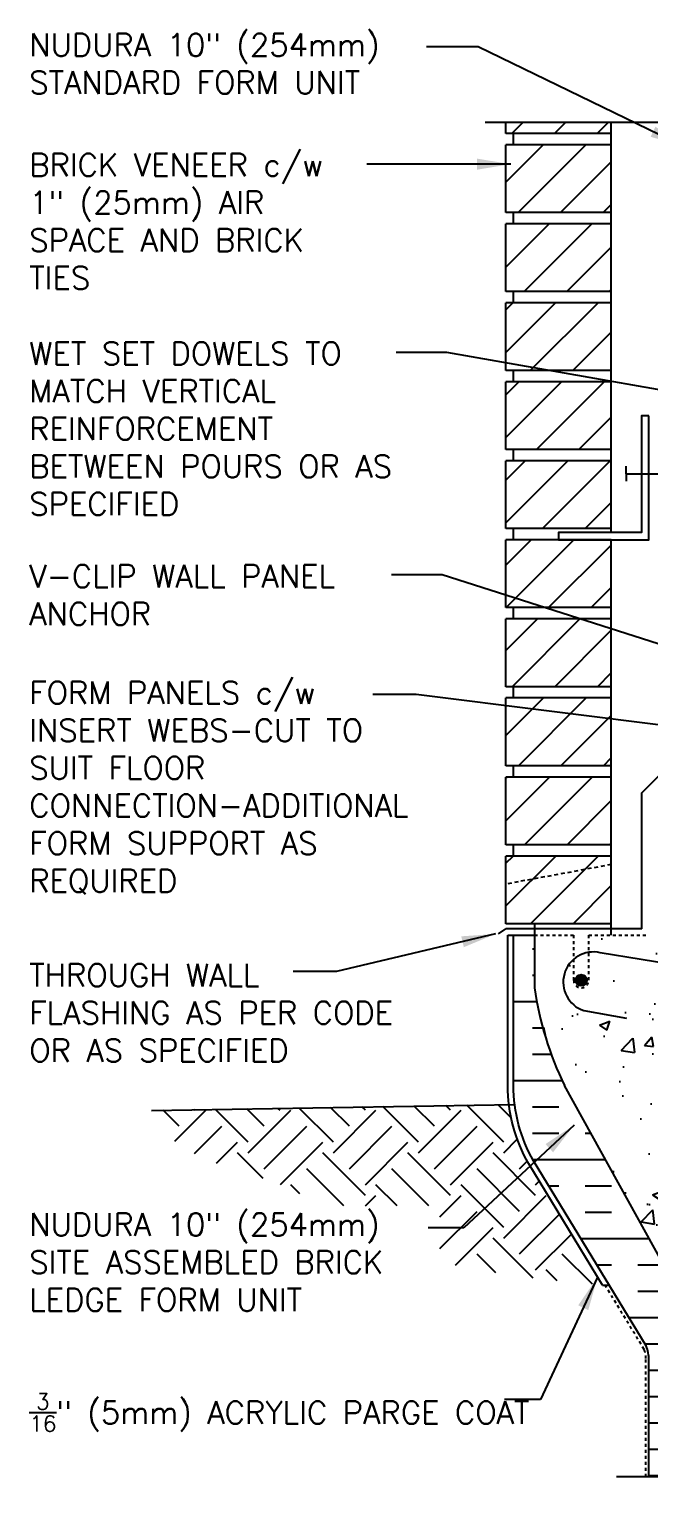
# Model space of a CAD drawing. Header units: inches. Extents: x 149.1 to 201, y 112.1 to 185.2.
# Drawn here: x 149.1 to 169.68, y 136.54 to 185.25 of the extents above; entities that cross this region are included whole.
import ezdxf

# ---------------------------------------------------------------- set-up
doc = ezdxf.new("R2010")
doc.units = ezdxf.units.IN
doc.header["$LTSCALE"] = 0.5
doc.header["$MEASUREMENT"] = 0
doc.linetypes.add('DASHED2', pattern=[0.375, 0.25, -0.125])
doc.linetypes.add('HIDDEN2', pattern=[0.1875, 0.125, -0.0625])
for name, color, linetype in [('HATCH', 12, 'Continuous'), ('Hidden2', 12, 'HIDDEN2'), ('line25', 2, 'Continuous'), ('LINE3', 3, 'Continuous'), ('LINE50', 5, 'Continuous'), ('LINE9', 9, 'Continuous'), ('TEXT', 4, 'Continuous')]:
    doc.layers.add(name, color=color, linetype=linetype)
doc.styles.add('DIM', font='romans.shx', dxfattribs={"width": 0.7})
doc.styles.add('ROMANS', font='romans.shx', dxfattribs={"height": 0.75})
doc.dimstyles.new('ext_12', dxfattribs={"dimscale": 12, "dimtxt": 0.09375, "dimasz": 0.09375, "dimexe": 0.09375, "dimexo": 0.0625, "dimgap": 0.0625, "dimtad": 1, "dimdec": 1, "dimzin": 3, "dimdsep": 46, "dimlunit": 4, "dimtxsty": 'DIM', "dimcen": 0.09, "dimdle": 0.09375, "dimclrt": 4, "dimadec": 0, "dimazin": 0, "dimtfac": 1, "dimtdec": 1, "dimtmove": 2, "dimatfit": 3, "dimfxl": 1, "dimfrac": 2, "dimtolj": 1, "dimtzin": 0, "dimarcsym": 0})

msp = doc.modelspace()

# ---------------------------------------------------------------- hatches: boundary and pattern name
at = {"layer": 'HATCH'}
h = msp.add_hatch(dxfattribs=at)
h.set_pattern_fill('ANSI31', color=256, scale=8, style=0)
h.set_pattern_definition([(45, (74.1302, 8.7614), (-0.707107, 0.707107), [])])
h.paths.add_polyline_path([(168.433, 157.788), (164.933, 157.788), (164.933, 155.538), (168.433, 155.538)])
h.paths.add_polyline_path([(168.433, 160.413), (164.933, 160.413), (164.933, 158.163), (168.433, 158.163)])
h.paths.add_polyline_path([(168.433, 163.038), (164.933, 163.038), (164.933, 160.788), (168.433, 160.788)])
h.paths.add_polyline_path([(168.433, 165.663), (164.933, 165.663), (164.933, 163.413), (168.433, 163.413)])
h.paths.add_polyline_path([(168.433, 168.288), (164.933, 168.288), (164.933, 166.038), (168.433, 166.038)])
h.paths.add_polyline_path([(168.433, 170.913), (164.933, 170.913), (164.933, 168.663), (168.433, 168.663)])
h.paths.add_polyline_path([(168.433, 173.538), (164.933, 173.538), (164.933, 171.288), (168.433, 171.288)])
h.paths.add_polyline_path([(168.433, 176.163), (164.933, 176.163), (164.933, 173.913), (168.433, 173.913)])
h.paths.add_polyline_path([(168.433, 178.788), (164.933, 178.788), (164.933, 176.538), (168.433, 176.538)])
h.paths.add_polyline_path([(168.433, 181.413), (164.933, 181.413), (164.933, 179.163), (168.433, 179.163)])
h.paths.add_polyline_path([(168.433, 182.163), (164.933, 182.163), (164.933, 181.788), (168.433, 181.788)])
h = msp.add_hatch(dxfattribs=at)
h.set_pattern_fill('INSUL', color=256, scale=7, style=0)
h.set_pattern_definition([(0, (-2830.1824, -285.4198), (0, 2.625), []), (0, (-2830.1824, -284.5448), (0, 2.625), [0.875, -0.875]), (0, (-2830.1824, -283.6698), (0, 2.625), [0.875, -0.875])])
h.paths.add_polyline_path([(166.883, 150.163, -0.079579), (165.883, 153.413), (165.883, 155.163), (165.183, 155.163), (165.183, 150.163, 0.131652), (165.853, 147.663), (169.591, 141.513, -0.10438), (169.683, 141.038), (169.683, 137.163), (170.121, 137.163), (170.121, 137.663), (171.621, 137.663), (171.621, 137.163), (172.308, 137.163), (172.308, 140.413), (172.058, 140.413), (172.058, 140.788)])
h = msp.add_hatch(dxfattribs=at)
h.set_pattern_fill('AR-CONC', color=256, scale=0.5, style=0)
h.set_pattern_definition([(50, (-2830.1824, -285.4198), (3.586301, -0.3137607), [0.375, -4.125]), (355, (-2830.1824, -285.4198), (-0.6937567, 3.7609607), [0.3, -3.3]), (100.4514, (-2829.8835, -285.446), (2.892547, 3.4471977), [0.318701, -3.5057106]), (46.1842, (-2830.1824, -284.4198), (5.336205, -0.827595), [0.5625, -6.1875]), (96.6356, (-2829.7377, -284.4887), (4.6733135, 4.870589), [0.478051, -5.258565]), (351.1842, (-2830.1824, -284.42), (4.67331, 4.870593), [0.45, -4.95]), (21, (-2829.6824, -284.6698), (2.9845353, -2.0130945), [0.375, -4.125]), (326, (-2829.6824, -284.6698), (1.2165767, 3.6257502), [0.3, -3.3]), (71.4514, (-2829.4337, -284.8375), (4.201113, 1.6126525), [0.318701, -3.5057106]), (37.5, (-2830.1824, -285.4198), (0.0607993, 1.66446927), [0, -3.26, 0, -3.35, 0, -3.3125]), (7.5, (-2830.1824, -285.4198), (1.3153477, 1.9720586), [0, -1.91, 0, -3.185, 0, -1.2625]), (327.5, (-2831.2974, -285.4198), (2.6691122, -0.11277436), [0, -1.25, 0, -3.9, 0, -5.175]), (317.5, (-2831.7974, -285.4198), (2.9159308, 0.500525), [0, -1.625, 0, -2.59, 0, -3.675])])
h.paths.add_polyline_path([(172.058, 140.788), (172.058, 140.413), (172.308, 140.413), (172.308, 155.163), (167.683, 155.163), (167.683, 153.663, -1), (167.183, 153.663), (167.183, 155.163), (165.883, 155.163), (165.883, 153.413, 0.079579), (166.883, 150.163)])
h = msp.add_hatch(dxfattribs=at)
h.set_pattern_fill('EARTH', color=256, scale=8, angle=45, style=0)
h.set_pattern_definition([(45, (61.266, 70.4976), (2e-16, 2.828427), [2, -2]), (45, (60.7356, 71.0279), (2e-16, 2.828427), [2, -2]), (45, (60.2053, 71.5582), (2e-16, 2.828427), [2, -2]), (135, (60.2053, 71.9118), (-2.828427, 4e-16), [2, -2]), (135, (60.7356, 72.442), (-2.828427, 4e-16), [2, -2]), (135, (61.266, 72.9724), (-2.828427, 4e-16), [2, -2])])
h.paths.add_polyline_path([(161.457, 149.475), (152.74, 149.329), (152.92, 149.154), (153.101, 148.984), (153.285, 148.82), (153.471, 148.662), (153.659, 148.511), (153.85, 148.368), (154.043, 148.234), (154.239, 148.108), (154.438, 147.992), (154.638, 147.884), (154.841, 147.785), (155.045, 147.693), (155.251, 147.608), (155.457, 147.529), (155.665, 147.455), (155.872, 147.386), (156.08, 147.321), (156.288, 147.258), (156.496, 147.196), (156.705, 147.132), (156.915, 147.065), (156.994, 147.038)])
edge = h.paths.add_edge_path()
edge.add_line((162.738, 146.168), (162.738, 144.329))
edge.add_line((162.738, 144.329), (162.836, 144.301))
edge.add_line((162.836, 144.301), (163.539, 144.135))
edge.add_line((163.539, 144.135), (164.395, 143.973))
edge.add_line((164.395, 143.973), (165.429, 143.817))
edge.add_line((165.429, 143.817), (166.67, 143.67))
edge.add_line((166.67, 143.67), (168.143, 143.534))
edge.add_line((168.143, 143.534), (165.692, 147.567))
edge.add_arc((170.183, 150.163), 5.188, 186.9549, 210.0236, ccw=False)
edge.add_line((165.034, 149.534), (161.457, 149.475))
edge.add_line((161.457, 149.475), (156.994, 147.038))
edge.add_line((156.994, 147.038), (157.125, 146.993))
edge.add_line((157.125, 146.993), (157.338, 146.914))
edge.add_line((157.338, 146.914), (157.551, 146.827))
edge.add_line((157.551, 146.827), (157.767, 146.73))
edge.add_line((157.767, 146.73), (157.983, 146.624))
edge.add_line((157.983, 146.624), (158.2, 146.51))
edge.add_line((158.2, 146.51), (158.417, 146.391))
edge.add_line((158.417, 146.391), (158.633, 146.266))
edge.add_line((158.633, 146.266), (158.799, 146.168))
edge.add_line((158.799, 146.168), (162.738, 146.168))
at = {"layer": 'LINE3'}
msp.add_hatch(color=256, dxfattribs=at).paths.add_polyline_path([(167.246, 153.663, 1), (167.621, 153.663, 1)])

# ---------------------------------------------------------------- linework, layer by layer
at = {"layer": 'Hidden2'}
for p, q in [((165.883, 155.163), (167.183, 155.163)), ((167.183, 155.163), (167.183, 153.663)), ((167.683, 153.663), (167.683, 155.163)), ((167.683, 155.163), (169.683, 155.163))]:
    msp.add_line(p, q, dxfattribs=at)
msp.add_arc((167.433, 153.663), 0.25, 180, 0, dxfattribs=at)
at = {"layer": 'line25'}
for p, q in [((164.933, 181.788), (164.933, 182.163)), ((168.433, 181.788), (164.933, 181.788)), ((165.183, 181.413), (165.183, 181.788)), ((165.183, 181.413), (165.183, 181.788)), ((168.433, 168.538), (168.433, 182.163)), ((168.433, 181.413), (164.933, 181.413)), ((164.933, 179.163), (164.933, 181.413)), ((168.433, 179.163), (164.933, 179.163)), ((164.933, 176.538), (164.933, 178.788)), ((168.433, 178.788), (164.933, 178.788)), ((165.183, 178.788), (165.183, 179.163)), ((165.183, 178.788), (165.183, 178.913)), ((168.433, 176.538), (164.933, 176.538)), ((165.183, 176.163), (165.183, 176.538)), ((165.183, 176.163), (165.183, 176.538)), ((164.933, 173.913), (164.933, 176.163)), ((168.433, 176.163), (164.933, 176.163)), ((168.433, 173.913), (164.933, 173.913)), ((165.183, 173.538), (165.183, 173.913)), ((164.933, 171.288), (164.933, 173.538)), ((168.433, 173.538), (164.933, 173.538)), ((165.183, 173.538), (165.183, 173.663)), ((168.433, 171.288), (164.933, 171.288)), ((165.183, 170.913), (165.183, 171.288)), ((164.933, 168.663), (164.933, 170.913)), ((168.433, 170.913), (164.933, 170.913)), ((168.433, 168.663), (164.933, 168.663)), ((165.183, 168.288), (165.183, 168.663)), ((164.933, 166.038), (164.933, 168.288)), ((168.433, 168.288), (164.933, 168.288)), ((168.433, 155.163), (168.433, 168.288)), ((168.433, 166.038), (164.933, 166.038)), ((164.933, 163.413), (164.933, 165.663)), ((168.433, 165.663), (164.933, 165.663)), ((165.183, 165.663), (165.183, 166.038)), ((168.433, 163.413), (164.933, 163.413)), ((165.183, 163.038), (165.183, 163.413)), ((164.933, 160.788), (164.933, 163.038)), ((168.433, 163.038), (164.933, 163.038)), ((168.433, 160.788), (164.933, 160.788)), ((165.183, 160.413), (165.183, 160.788)), ((164.933, 158.163), (164.933, 160.413)), ((168.433, 160.413), (164.933, 160.413)), ((168.433, 158.163), (164.933, 158.163)), ((165.183, 157.788), (165.183, 158.163)), ((168.433, 157.788), (164.933, 157.788)), ((164.933, 155.538), (164.933, 157.788)), ((168.433, 155.538), (164.933, 155.538)), ((165.883, 155.538), (165.883, 155.163)), ((165.883, 155.163), (165.883, 153.413)), ((165.883, 155.163), (165.883, 153.413)), ((172.058, 140.788), (166.883, 150.163))]:
    msp.add_line(p, q, dxfattribs=at)
msp.add_arc((176.529, 154.909), 10.75, 188.0028, 206.2026, dxfattribs=at)
msp.add_arc((176.529, 154.909), 10.75, 188.0028, 206.2026, dxfattribs=at)
at = {"layer": 'LINE3'}
for p, q in [((179.591, 152.677), (168.068, 154.574)), ((167.521, 152.652), (168.94, 152.399))]:
    msp.add_line(p, q, dxfattribs=at)
msp.add_circle((167.433, 153.663), 0.188, dxfattribs=at)
msp.add_arc((167.836, 153.601), 1, 76.5845, 251.653, dxfattribs=at)
at = {"layer": 'LINE50'}
msp.add_line((153.156, 149.336), (165.223, 149.538), dxfattribs=at)
msp.add_lwpolyline([(169.683, 137.163), (169.683, 141.038, 0.10438), (169.591, 141.513), (165.853, 147.663, -0.131652), (165.183, 150.163), (165.183, 155.163), (165.883, 155.163)], format="xyb", dxfattribs=at)
at = {"layer": 'LINE9'}
for p, q in [((164.247, 182.163), (174.183, 182.163)), ((168.933, 170.488), (168.933, 170.738)), ((168.933, 170.488), (168.933, 170.238)), ((168.933, 170.488), (170.933, 170.488)), ((169.449, 159.889), (170.683, 161.124)), ((169.449, 155.367), (169.449, 159.889)), ((164.683, 155.199), (164.926, 155.367)), ((169.449, 155.367), (164.926, 155.367)), ((164.996, 155.163), (165.183, 155.163)), ((168.143, 143.534), (168.362, 143.534)), ((176.507, 137.168), (168.61, 137.17))]:
    msp.add_line(p, q, dxfattribs=at)
at = {"layer": 'LINE9', "linetype": 'DASHED2'}
msp.add_line((168.433, 157.503), (164.933, 156.855), dxfattribs=at)
at = {"layer": 'LINE9', "color": 9}
msp.add_lwpolyline([(169.683, 172.413), (169.433, 172.413), (169.433, 168.538), (166.683, 168.538), (166.683, 168.288), (169.683, 168.288)], close=True, dxfattribs=at)
at = {"layer": 'LINE9'}
msp.add_lwpolyline([(168.143, 143.534), (165.692, 147.567, -0.131757), (164.996, 150.163), (164.996, 155.163)], format="xyb", dxfattribs=at)
at = {"layer": 'LINE9', "linetype": 'HIDDEN2'}
msp.add_lwpolyline([(169.58, 137.162), (169.58, 141.099, 0.097369), (169.526, 141.401), (168.23, 143.534)], format="xyb", dxfattribs=at)
at = {"layer": 'TEXT'}
msp.add_lwpolyline([(169.488, 139.067, 0, 0.36, 0), (168.701, 138.367, 0, 0, 0), (166.004, 135.958, 0, 0, 0)], format="xyseb", dxfattribs=at)

# ---------------------------------------------------------------- texts
at = {"layer": 'TEXT', "char_height": 0.75, "attachment_point": 4, "style": 'ROMANS'}
for s, insert, width in [('NUDURA 10" (254mm) STANDARD FORM UNIT', (149.099, 184.106), 13.02732), ('BRICK VENEER c/w 1" (25mm) AIR SPACE AND BRICK TIES', (149.099, 178.87), 12.02995), ('WET SET DOWELS TO MATCH VERTICAL REINFORCEMENT BETWEEN POURS OR AS SPECIFIED', (149.099, 171.984), 13.70843), ('V-CLIP WALL PANEL ANCHOR', (149.099, 166.459), 13.70843), ('FORM PANELS c/w INSERT WEBS-CUT TO SUIT FLOOR CONNECTION-ADDITIONAL FORM SUPPORT AS REQUIRED', (149.099, 160.053), 13.80582), ('THROUGH WALL FLASHING AS PER CODE OR AS SPECIFIED', (149.099, 152.582), 13.80582), ('NUDURA 10" (254mm) SITE ASSEMBLED BRICK LEDGE FORM UNIT', (149.099, 144.298), 13.35809), ('\\A1;{\\H0.7x;\\S3/16;}" (5mm) ACRYLIC PARGE COAT', (149.099, 139.301), 16.03603)]:
    msp.add_mtext(s, dxfattribs=dict(at, insert=insert, width=width))

# ---------------------------------------------------------------- leaders
at = {"layer": 'TEXT'}
for points in [[(170.834, 181.356), (164.007, 184.664), (162.29, 184.664)], [(165.092, 180.77), (160.307, 180.77)], [(176.048, 172.21), (162.975, 174.515), (161.282, 174.515)], [(172.884, 163.912), (162.82, 167.127), (161.127, 167.127)], [(171.207, 161.99), (161.95, 163.158), (160.508, 163.158)], [(164.587, 155.199), (159.303, 153.951), (157.862, 153.951)]]:
    msp.add_leader(points, dimstyle='ext_12', override={"dimgap": 0.0625, "dimtad": 0}, dxfattribs=at)
for points in [[(167.197, 148.852), (163.54, 145.435), (162.35, 145.435)], [(167.979, 143.804), (166.078, 139.74), (164.888, 139.74)]]:
    msp.add_leader(points, dimstyle='ext_12', dxfattribs=at)

doc.saveas('drawing.dxf')
